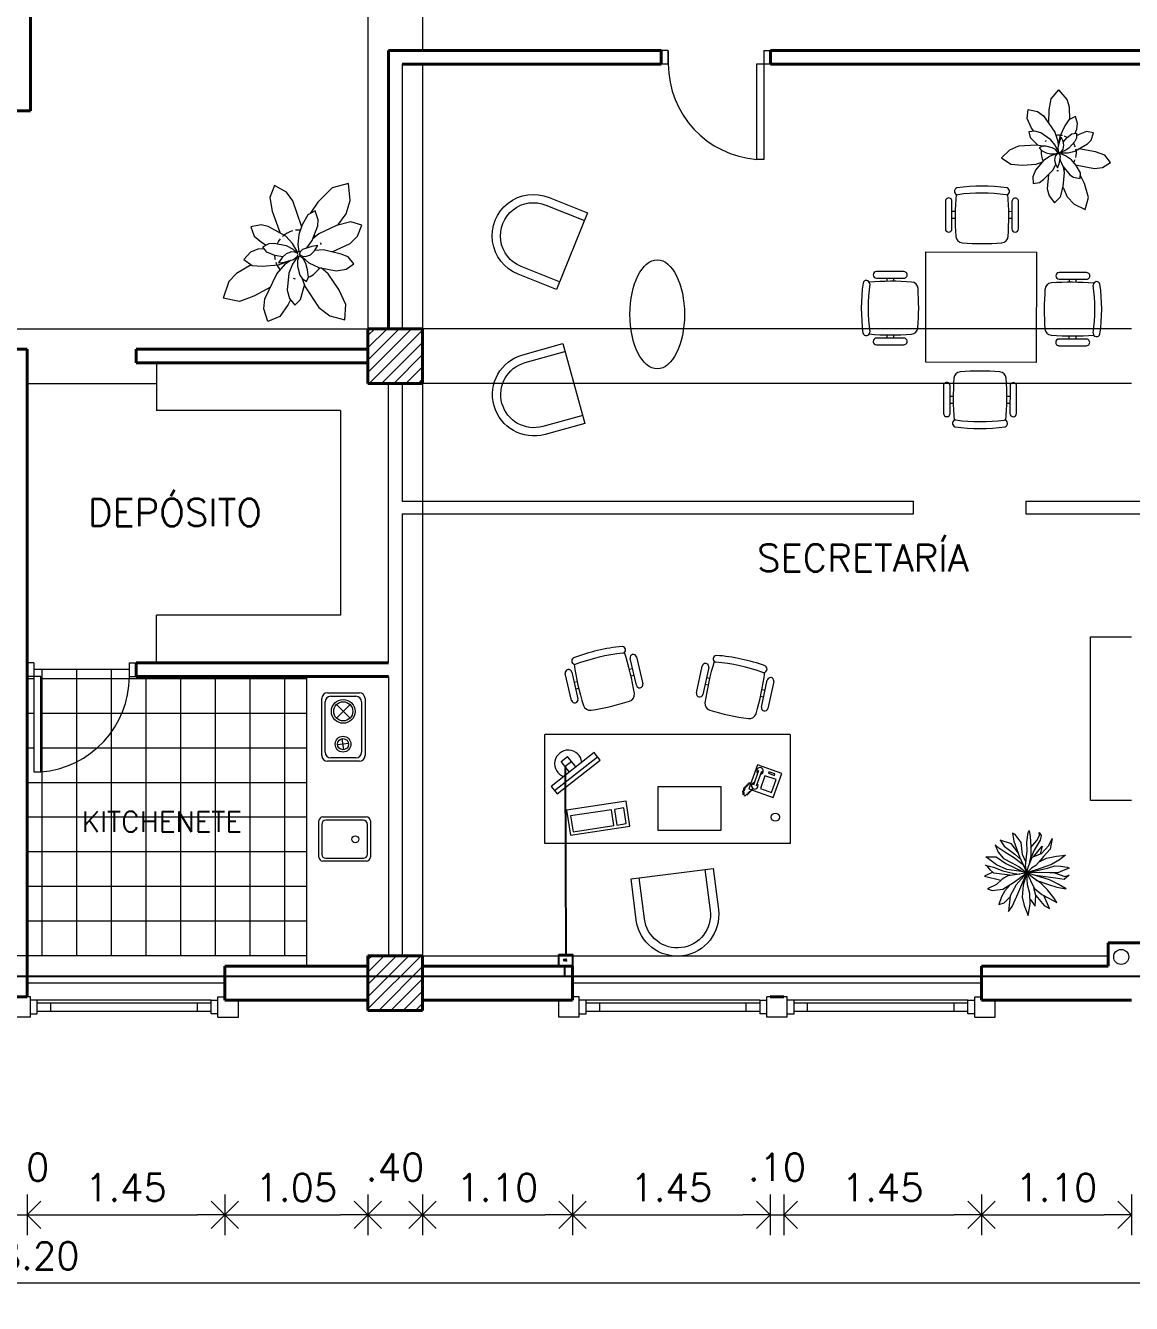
# Model space of a CAD drawing. Extents: x 952 to 1351, y -109 to 188.
# Drawn here: x 1331.43 to 1339.54, y 112.71 to 122.08 of the extents above; entities that cross this region are included whole.
import ezdxf

# ---------------------------------------------------------------- set-up
doc = ezdxf.new("R2010")
doc.units = 0
doc.header["$LTSCALE"] = 0.5
doc.layers.get('0').update_dxf_attribs({"linetype": 'CONTINUOUS'})
doc.layers.get('Defpoints').update_dxf_attribs({"linetype": 'CONTINUOUS'})
for name, color, linetype, lineweight in [('Acotaciones', 9, 'CONTINUOUS', 9), ('Carpintería', 55, 'CONTINUOUS', 20), ('Detalles .05', 243, 'CONTINUOUS', 5), ('Detalles 01', 8, 'CONTINUOUS', 9), ('Equipamiento fijo', 31, 'CONTINUOUS', 13), ('Equipamiento movil', 33, 'CONTINUOUS', 9), ('Muros corte', 7, 'CONTINUOUS', 40), ('Punta 015', 64, 'CONTINUOUS', 13), ('Punta 02', 11, 'CONTINUOUS', 20), ('Tratamiento pisos', 251, 'CONTINUOUS', 9), ('Vidrios', 147, 'CONTINUOUS', 13)]:
    doc.layers.add(name, color=color, linetype=linetype, lineweight=lineweight)
doc.layers.add('Cableado', color=100, linetype='CONTINUOUS')
doc.styles.add('Texto 1.5 mm', font='simplex.shx', dxfattribs={"height": 0.15})
doc.styles.add('Texto 2 mm', font='simplex.shx', dxfattribs={"height": 0.2})
doc.styles.add('Texto 5 mm', font='simplex.shx', dxfattribs={"height": 0.5})
doc.dimstyles.new('Primera línea', dxfattribs={"dimscale": 0, "dimtxt": 0.2, "dimasz": 0.2, "dimexe": 0.15, "dimexo": 0, "dimgap": 0.1, "dimtad": 1, "dimzin": 4, "dimdsep": 46, "dimtxsty": 'Texto 2 mm', "dimblk": 'OPEN90', "dimcen": 2.5, "dimclrd": 256, "dimclre": 256, "dimclrt": 256, "dimadec": 0, "dimazin": 0, "dimtfac": 1, "dimtmove": 2, "dimatfit": 3, "dimldrblk": 'OPEN90', "dimfxl": 1, "dimtolj": 1, "dimtzin": 0, "dimlwd": -1, "dimlwe": -1, "dimarcsym": 0})
doc.dimstyles.new('Segunda línea', dxfattribs={"dimscale": 0, "dimtxt": 0.2, "dimasz": 0.2, "dimexe": 0.15, "dimexo": 0.5, "dimgap": 0.1, "dimtad": 1, "dimzin": 4, "dimdsep": 46, "dimtxsty": 'Texto 2 mm', "dimblk": 'OPEN90', "dimcen": 2.5, "dimclrd": 256, "dimclre": 256, "dimclrt": 256, "dimadec": 0, "dimazin": 0, "dimtfac": 1, "dimtmove": 2, "dimatfit": 3, "dimldrblk": 'OPEN90', "dimfxl": 1, "dimtolj": 1, "dimtzin": 0, "dimlwd": -1, "dimlwe": -1, "dimarcsym": 0})
pattern_1 = [(45, (102.69759, 2.652385), (-0.0449012806, 0.0449012806), [])]

# ---------------------------------------------------------------- blocks, each defined once
blk = doc.blocks.new('Plant1')
for p, q in [((2.94, 14.02), (1.24, 11.02)), ((5.75, 15.65), (2.94, 14.02)), ((6.8, 12.64), (5.75, 15.65)), ((1.24, 11.02), (-0.18, 7.33)), ((6.67, 9.74), (6.8, 12.64)), ((-4.94, 10.5), (-5.47, 8.7)), ((-5.47, 8.7), (-5.1, 7.19)), ((-3.11, 9.8), (-4.94, 10.5)), ((-1.65, 8.27), (-3.11, 9.8)), ((-0.15, 4.91), (-1.65, 8.27)), ((4.8, 4.93), (6.67, 9.74)), ((-10.15, 7.82), (-12.56, 7.25)), ((-12.56, 7.25), (-11.81, 4.91)), ((-8.01, 7.41), (-10.15, 7.82)), ((-4.41, 5.37), (-8.01, 7.41)), ((-5.1, 7.19), (-3.73, 3.58)), ((-0.18, 7.33), (-0.36, 5.38)), ((7.53, 5.66), (4.58, 4.62)), ((9.19, 5.31), (7.53, 5.66)), ((-12.63, 3.17), (-15.39, 2.27)), ((-9.66, 3.14), (-12.63, 3.17)), ((-11.81, 4.91), (-9.42, 2.94)), ((-9.42, 2.94), (-5.88, 0.9)), ((-3.73, 3.58), (-2.59, 2.19)), ((0.25, 2.69), (-0.15, 4.91)), ((0.06, 0.81), (0.25, 2.69)), ((1.6, 3.31), (0.73, 2.26)), ((2.74, 4.3), (1.6, 3.31)), ((3.75, 4.5), (2.74, 4.3)), ((3.4, 2.61), (3.75, 3.44)), ((3.75, 3.45), (4.8, 4.93)), ((3.75, 3.44), (3.75, 4.5)), ((7.5, 2.24), (8.7, 3.64)), ((8.7, 3.64), (9.19, 5.31)), ((8.78, 3.92), (9.84, 4.12)), ((9.84, 4.12), (12.89, 4.12)), ((12.89, 4.12), (15.19, 2.69)), ((15.19, 2.69), (13.53, 0.5)), ((-15.39, 2.27), (-18.09, -0.04)), ((-3.93, 0.56), (-7.13, -0.21)), ((-5.88, 0.9), (-4.34, 0.46)), ((-2.06, 0.5), (-3.93, 0.56)), ((-2.48, 2.2), (-3.75, 2.12)), ((-3.75, 2.12), (-2.91, 1.21)), ((-2.91, 1.21), (-1.29, 0)), ((-1.34, 2), (-2.48, 2.2)), ((-1.9, 0.46), (-2.06, 0.5)), ((-0.39, 1.34), (-1.34, 2)), ((-0.56, -0.12), (-0.19, 0)), ((-0.12, 0.81), (-0.39, 1.34)), ((-0.19, 0), (-0.12, 0.06)), ((-0.06, 0.25), (-0.12, 0.81)), ((-0.12, 0.06), (-0.06, 0.25)), ((-0.11, 0.67), (0.06, 0.81)), ((0.31, 1.31), (0.12, 0.38)), ((0.12, 0.38), (0.19, 0.25)), ((0.19, 0.25), (0.38, 0.19)), ((0.73, 2.26), (0.31, 1.31)), ((0.38, 0.19), (1.25, 0.44)), ((0.47, 0.22), (0.69, 0)), ((0.69, 0), (2.44, 0)), ((1.25, 0.44), (2.18, 1.1)), ((2.18, 1.1), (3.4, 2.61)), ((2.44, 0), (4.43, 0.51)), ((4.43, 0.51), (7.5, 2.24)), ((13.53, 0.5), (11.66, -0.54)), ((-18.09, -0.04), (-15.37, -2.32)), ((-15.37, -2.32), (-11.22, -3.04)), ((-8.2, -0.91), (-9.38, -2.5)), ((-9.38, -2.5), (-7.87, -3.25)), ((-7.13, -0.21), (-8.2, -0.91)), ((-5.44, -3.05), (-3.38, -2.45)), ((-3.38, -2.45), (-1.56, -1.44)), ((-1.56, -1.44), (-0.5, -0.38)), ((-1.12, -2.44), (-1.55, -4.42)), ((-1.29, 0), (-0.56, -0.12)), ((-0.38, -0.81), (-1.12, -2.44)), ((-0.31, -0.5), (-0.59, -0.46)), ((-0.5, -0.38), (-0.5, -0.12)), ((0.06, -0.62), (-0.38, -0.81)), ((-0.26, -0.76), (-0.31, -0.5)), ((-0.19, -1.81), (-0.07, -0.68)), ((0.01, -3.25), (-0.19, -1.81)), ((0.12, -0.12), (0, -0.44)), ((0, -0.44), (0.12, -1)), ((0.56, -0.06), (0.12, -0.12)), ((0.12, -1), (0.45, -1.59)), ((0.45, -1.59), (1.43, -2.3)), ((1.53, -0.38), (0.56, -0.06)), ((1.43, -2.3), (2.56, -2.56)), ((3.06, -1.61), (1.53, -0.38)), ((3.19, -1.19), (2.01, -0.77)), ((2.38, -1), (2.23, -0.95)), ((2.32, -2.51), (3.05, -4.05)), ((4.2, -2.28), (2.38, -1)), ((2.56, -2.56), (3.88, -2.56)), ((3.88, -2.56), (3.06, -1.61)), ((6, -1.48), (3.19, -1.19)), ((6.42, -4.94), (4.2, -2.28)), ((11.66, -0.54), (6, -1.48)), ((9.02, -0.98), (12.56, -2.76)), ((-11.22, -3.04), (-8.38, -3)), ((-5.18, -2.97), (-8.45, -7.47)), ((-7.87, -3.25), (-5.44, -3.05)), ((-1.55, -4.42), (-1.12, -8.67)), ((1.03, -5.66), (0.01, -3.25)), ((3.05, -4.05), (3.43, -5.82)), ((7.5, -6.71), (6.42, -4.94)), ((12.56, -2.76), (15.17, -4.6)), ((15.17, -4.6), (16.61, -7.77)), ((-8.45, -7.47), (-9.18, -9.67)), ((-4.21, -9.77), (-1.41, -5.8)), ((1.72, -6.45), (1.03, -5.66)), ((3.06, -7.12), (1.72, -6.45)), ((2.25, -9.87), (2.39, -7.87)), ((2.39, -7.87), (2.32, -6.75)), ((3.43, -5.82), (3.06, -7.12)), ((3.19, -6.68), (4.04, -7.69)), ((4.04, -7.69), (5.41, -8.56)), ((7.5, -8.88), (7.5, -6.71)), ((7.5, -6.98), (10.72, -8.45)), ((13.06, -8.78), (16.61, -7.77)), ((-9.18, -9.67), (-8.88, -12.44)), ((-6.25, -11.82), (-4.21, -9.77)), ((-1.12, -8.67), (-0.57, -10.07)), ((-0.57, -10.07), (1, -11.56)), ((1, -11.56), (2.25, -9.87)), ((5.41, -8.56), (7.5, -8.88)), ((10.72, -8.45), (13.06, -8.78)), ((-8.88, -12.44), (-6.25, -11.82))]:
    blk.add_line(p, q)
for start, end in [(57.1582, 93.2041), (172.4345, 176.9296), (149.2581, 153.7532), (21.2653, 25.7604), (323.0282, 344.4965), (212.1423, 223.5771), (229.8179, 257.6637), (265.2848, 278.7499), (306.6551, 316.418)]:
    blk.add_arc((0, 0), 5.12, start, end)
blk = doc.blocks.new('_Open90')
at = {"color": 0, "linetype": 'ByBlock', "lineweight": -2}
for p, q in [((-0.5, 0.5), (0, 0)), ((0, 0), (-1, 0)), ((0, 0), (-0.5, -0.5))]:
    blk.add_line(p, q, dxfattribs=at)
blk = doc.blocks.new('*D416')
at = {"layer": 'Acotaciones', "transparency": 16777216}
for p, q in [((1331.4432, 113.5075), (1331.4432, 113.2075)), ((1332.8932, 113.5075), (1332.8932, 113.2075)), ((1331.6432, 113.3575), (1332.6932, 113.3575))]:
    blk.add_line(p, q, dxfattribs=at)
at = {"layer": 'Defpoints', "color": 0, "transparency": 16777216}
for p in [(1331.4432, 113.5075), (1332.8932, 113.5075), (1332.8932, 113.3575)]:
    blk.add_point(p, dxfattribs=at)
at = {"layer": 'Acotaciones', "transparency": 16777216, "xscale": 0.2, "yscale": 0.2, "zscale": 0.2, "rotation": 180}
blk.add_blockref('_Open90', (1331.4432, 113.3575), dxfattribs=at)
at = {"layer": 'Acotaciones', "transparency": 16777216, "xscale": 0.2, "yscale": 0.2, "zscale": 0.2}
blk.add_blockref('_Open90', (1332.8932, 113.3575), dxfattribs=at)
at = {"layer": 'Acotaciones', "transparency": 16777216, "insert": (1332.1682, 113.5575), "char_height": 0.2, "attachment_point": 5, "style": 'Texto 2 mm'}
blk.add_mtext('\\A1;1.45', dxfattribs=at)
blk = doc.blocks.new('*D417')
at = {"layer": 'Acotaciones', "transparency": 16777216}
for p, q in [((1332.8932, 113.5075), (1332.8932, 113.2075)), ((1333.9432, 113.5075), (1333.9432, 113.2075)), ((1333.0932, 113.3575), (1333.7432, 113.3575))]:
    blk.add_line(p, q, dxfattribs=at)
at = {"layer": 'Defpoints', "color": 0, "transparency": 16777216}
for p in [(1332.8932, 113.5075), (1333.9432, 113.5075), (1333.9432, 113.3575)]:
    blk.add_point(p, dxfattribs=at)
at = {"layer": 'Acotaciones', "transparency": 16777216, "xscale": 0.2, "yscale": 0.2, "zscale": 0.2, "rotation": 180}
blk.add_blockref('_Open90', (1332.8932, 113.3575), dxfattribs=at)
at = {"layer": 'Acotaciones', "transparency": 16777216, "xscale": 0.2, "yscale": 0.2, "zscale": 0.2}
blk.add_blockref('_Open90', (1333.9432, 113.3575), dxfattribs=at)
at = {"layer": 'Acotaciones', "transparency": 16777216, "insert": (1333.4182, 113.5575), "char_height": 0.2, "attachment_point": 5, "style": 'Texto 2 mm'}
blk.add_mtext('\\A1;1.05', dxfattribs=at)
blk = doc.blocks.new('*D418')
at = {"layer": 'Acotaciones', "transparency": 16777216}
for p, q in [((1334.3432, 113.5075), (1334.3432, 113.2075)), ((1335.4432, 113.5075), (1335.4432, 113.2075)), ((1334.5432, 113.3575), (1335.2432, 113.3575))]:
    blk.add_line(p, q, dxfattribs=at)
at = {"layer": 'Defpoints', "color": 0, "transparency": 16777216}
for p in [(1334.3432, 113.5075), (1335.4432, 113.5075), (1335.4432, 113.3575)]:
    blk.add_point(p, dxfattribs=at)
at = {"layer": 'Acotaciones', "transparency": 16777216, "xscale": 0.2, "yscale": 0.2, "zscale": 0.2, "rotation": 180}
blk.add_blockref('_Open90', (1334.3432, 113.3575), dxfattribs=at)
at = {"layer": 'Acotaciones', "transparency": 16777216, "xscale": 0.2, "yscale": 0.2, "zscale": 0.2}
blk.add_blockref('_Open90', (1335.4432, 113.3575), dxfattribs=at)
at = {"layer": 'Acotaciones', "transparency": 16777216, "insert": (1334.8932, 113.5575), "char_height": 0.2, "attachment_point": 5, "style": 'Texto 2 mm'}
blk.add_mtext('\\A1;1.10', dxfattribs=at)
blk = doc.blocks.new('*D419')
at = {"layer": 'Acotaciones', "transparency": 16777216}
for p, q in [((1335.4432, 113.5075), (1335.4432, 113.2075)), ((1336.8932, 113.5075), (1336.8932, 113.2075)), ((1335.6432, 113.3575), (1336.6932, 113.3575))]:
    blk.add_line(p, q, dxfattribs=at)
at = {"layer": 'Defpoints', "color": 0, "transparency": 16777216}
for p in [(1335.4432, 113.5075), (1336.8932, 113.5075), (1336.8932, 113.3575)]:
    blk.add_point(p, dxfattribs=at)
at = {"layer": 'Acotaciones', "transparency": 16777216, "xscale": 0.2, "yscale": 0.2, "zscale": 0.2, "rotation": 180}
blk.add_blockref('_Open90', (1335.4432, 113.3575), dxfattribs=at)
at = {"layer": 'Acotaciones', "transparency": 16777216, "xscale": 0.2, "yscale": 0.2, "zscale": 0.2}
blk.add_blockref('_Open90', (1336.8932, 113.3575), dxfattribs=at)
at = {"layer": 'Acotaciones', "transparency": 16777216, "insert": (1336.1682, 113.5575), "char_height": 0.2, "attachment_point": 5, "style": 'Texto 2 mm'}
blk.add_mtext('\\A1;1.45', dxfattribs=at)
blk = doc.blocks.new('*D420')
at = {"layer": 'Acotaciones', "transparency": 16777216}
for p, q in [((1336.9932, 113.5075), (1336.9932, 113.2075)), ((1338.4432, 113.5075), (1338.4432, 113.2075)), ((1337.1932, 113.3575), (1338.2432, 113.3575))]:
    blk.add_line(p, q, dxfattribs=at)
at = {"layer": 'Defpoints', "color": 0, "transparency": 16777216}
for p in [(1336.9932, 113.5075), (1338.4432, 113.5075), (1338.4432, 113.3575)]:
    blk.add_point(p, dxfattribs=at)
at = {"layer": 'Acotaciones', "transparency": 16777216, "xscale": 0.2, "yscale": 0.2, "zscale": 0.2, "rotation": 180}
blk.add_blockref('_Open90', (1336.9932, 113.3575), dxfattribs=at)
at = {"layer": 'Acotaciones', "transparency": 16777216, "xscale": 0.2, "yscale": 0.2, "zscale": 0.2}
blk.add_blockref('_Open90', (1338.4432, 113.3575), dxfattribs=at)
at = {"layer": 'Acotaciones', "transparency": 16777216, "insert": (1337.7182, 113.5575), "char_height": 0.2, "attachment_point": 5, "style": 'Texto 2 mm'}
blk.add_mtext('\\A1;1.45', dxfattribs=at)
blk = doc.blocks.new('*D424')
at = {"layer": 'Acotaciones', "transparency": 16777216}
for p, q in [((1317.3432, 113.0075), (1317.3432, 112.7075)), ((1345.5432, 113.0075), (1345.5432, 112.7075)), ((1317.5432, 112.8575), (1345.3432, 112.8575))]:
    blk.add_line(p, q, dxfattribs=at)
at = {"layer": 'Defpoints', "color": 0, "transparency": 16777216}
for p in [(1317.3432, 113.5075), (1345.5432, 113.5075), (1345.5432, 112.8575)]:
    blk.add_point(p, dxfattribs=at)
at = {"layer": 'Acotaciones', "transparency": 16777216, "xscale": 0.2, "yscale": 0.2, "zscale": 0.2, "rotation": 180}
blk.add_blockref('_Open90', (1317.3432, 112.8575), dxfattribs=at)
at = {"layer": 'Acotaciones', "transparency": 16777216, "xscale": 0.2, "yscale": 0.2, "zscale": 0.2}
blk.add_blockref('_Open90', (1345.5432, 112.8575), dxfattribs=at)
at = {"layer": 'Acotaciones', "transparency": 16777216, "insert": (1331.4432, 113.0575), "char_height": 0.2, "attachment_point": 5, "style": 'Texto 2 mm'}
blk.add_mtext('\\A1;28.20', dxfattribs=at)
blk = doc.blocks.new('*D425')
at = {"layer": 'Acotaciones', "transparency": 16777216}
for p, q in [((1338.4432, 113.5075), (1338.4432, 113.2075)), ((1339.5432, 113.5075), (1339.5432, 113.2075)), ((1338.6432, 113.3575), (1339.3432, 113.3575))]:
    blk.add_line(p, q, dxfattribs=at)
at = {"layer": 'Defpoints', "color": 0, "transparency": 16777216}
for p in [(1338.4432, 113.5075), (1339.5432, 113.5075), (1339.5432, 113.3575)]:
    blk.add_point(p, dxfattribs=at)
at = {"layer": 'Acotaciones', "transparency": 16777216, "xscale": 0.2, "yscale": 0.2, "zscale": 0.2, "rotation": 180}
blk.add_blockref('_Open90', (1338.4432, 113.3575), dxfattribs=at)
at = {"layer": 'Acotaciones', "transparency": 16777216, "xscale": 0.2, "yscale": 0.2, "zscale": 0.2}
blk.add_blockref('_Open90', (1339.5432, 113.3575), dxfattribs=at)
at = {"layer": 'Acotaciones', "transparency": 16777216, "insert": (1338.9932, 113.5575), "char_height": 0.2, "attachment_point": 5, "style": 'Texto 2 mm'}
blk.add_mtext('\\A1;1.10', dxfattribs=at)
blk = doc.blocks.new('Treei')
for p, q in [((-1.6, 5.41), (-2.01, 5.58)), ((-2.01, 5.58), (-1.8, 4.47)), ((0.01, 4.32), (0.22, 5.68)), ((0.22, 5.68), (0.34, 5.97)), ((0.34, 5.97), (0.52, 5.11)), ((1.81, 5.28), (1.78, 5.7)), ((1.78, 5.7), (2.06, 5.28)), ((-3.94, 3.46), (-4.45, 3.93)), ((-4.45, 3.93), (-4.03, 2.89)), ((-2.15, 4.1), (-3.71, 4.62)), ((-3.71, 4.62), (-3.16, 3.73)), ((-3.16, 3.73), (-1.67, 2.62)), ((-1.21, 2.79), (-2.15, 4.1)), ((-1.8, 4.47), (-1.02, 2.25)), ((-0.75, 4.27), (-1.6, 5.41)), ((-0.56, 2.57), (-0.75, 4.27)), ((0.06, 3.09), (0.01, 4.32)), ((0.52, 5.11), (0.61, 3.71)), ((0.61, 3.71), (0.57, 2.38)), ((0.61, 3.58), (1.42, 4.57)), ((0.96, 2.25), (2.2, 3.73)), ((1.92, 4.62), (1.05, 3.19)), ((1.42, 4.57), (1.81, 5.28)), ((2.06, 5.28), (1.92, 4.62)), ((2.2, 3.73), (1.92, 2.62)), ((2.11, 2.72), (3.12, 3.85)), ((3.12, 3.85), (3.58, 4.84)), ((3.58, 4.84), (3.3, 3.31)), ((-5.76, 2.23), (-4.31, 2.25)), ((-4.26, 1.14), (-5.76, 2.23)), ((-4.31, 2.25), (-2.93, 1.32)), ((-4.03, 2.89), (-3.28, 2.03)), ((-3.05, 2.89), (-3.94, 3.46)), ((-3.28, 2.03), (-2.08, 1.39)), ((-1.83, 2.15), (-3.05, 2.89)), ((-0.51, 1.14), (-1.83, 2.15)), ((-1.67, 2.62), (-0.88, 1.91)), ((-1.02, 2.25), (0.03, -0.03)), ((-0.11, 1.56), (-0.56, 2.57)), ((-0.17, 1), (0.06, 3.09)), ((0.2, 0.77), (0.8, 2.18)), ((0.57, 2.38), (0.31, 1.05)), ((1.05, 3.19), (0.44, 1.74)), ((0.8, 2.18), (2.11, 2.72)), ((1.99, 1.81), (1.28, 1.02)), ((1.69, 1.48), (2.82, 2.08)), ((2.36, 2.28), (1.99, 1.81)), ((3.3, 3.31), (2.36, 2.28)), ((2.82, 2.08), (4.22, 2.33)), ((4.64, 1.81), (3.51, 1.17)), ((4.22, 2.33), (5.46, 2.47)), ((5.46, 2.47), (4.64, 1.81)), ((-4.76, 0.09), (-5.92, -0.48)), ((-5.51, 0.92), (-5.8, 1.09)), ((-5.8, 1.09), (-4.68, 0.77)), ((-5.12, 0.4), (-5.51, 0.92)), ((-4.61, -0.04), (-5.12, 0.4)), ((-4.68, 0.77), (-3.34, 0.26)), ((-2.77, 0.45), (-4.26, 1.14)), ((-3.34, 0.26), (-1.78, -0.09)), ((-2.93, 1.32), (-0.51, 0.11)), ((-0.77, 0.18), (-2.77, 0.45)), ((-2.08, 1.39), (-1.04, 0.82)), ((-1.04, 0.82), (0.03, -0.03)), ((0.03, -0.03), (-0.77, 0.18)), ((0.03, -0.03), (-0.17, 1)), ((0.03, -0.03), (0.2, 0.77)), ((2.04, 0.65), (0.03, -0.03)), ((0.7, 0.63), (0.03, -0.03)), ((0.03, -0.03), (2.96, 0.63)), ((1.85, 0.03), (0.03, -0.03)), ((1.28, 1.02), (0.7, 0.63)), ((3.28, 0.01), (1.85, 0.03)), ((2.73, 0.9), (2.04, 0.65)), ((3.51, 1.17), (2.73, 0.9)), ((2.96, 0.63), (3.97, 1)), ((4.41, -0.01), (3.28, 0.01)), ((3.97, 1), (4.77, 0.95)), ((5.39, 0.4), (4.41, -0.01)), ((4.77, 0.95), (5.72, 0.8)), ((6.02, 0.65), (5.39, 0.4)), ((5.72, 0.8), (6.02, 0.65)), ((-5.92, -0.48), (-3.64, -1.03)), ((-4.26, -1.67), (-5.51, -2.28)), ((-2.36, -0.36), (-4.61, -0.04)), ((-3.44, -0.9), (-4.26, -1.67)), ((-2.65, -0.43), (-3.44, -0.9)), ((-3.37, -2.31), (-1.83, -1.37)), ((-2.28, -1.64), (-3.05, -2.53)), ((-1.34, -0.24), (-2.65, -0.43)), ((-1.46, -1.72), (-2.33, -3.24)), ((-1.83, -1.37), (0.03, -0.03)), ((-1.78, -0.09), (-0.95, -0.18)), ((0.03, -0.03), (-1.46, -1.72)), ((-1.39, -3.32), (0.03, -0.03)), ((0.03, -0.03), (-1.34, -0.24)), ((-0.47, -1.76), (-0.63, -3.46)), ((0.03, -0.03), (-0.47, -1.76)), ((0.11, -1.72), (0.03, -0.03)), ((0.03, -0.03), (1.07, -2.16)), ((1, -0.83), (0.03, -0.03)), ((3.21, -0.98), (0.03, -0.03)), ((0.45, -2.92), (0.11, -1.72)), ((1.97, -1.44), (1, -0.83)), ((4.06, -0.75), (1.24, -0.39)), ((1.31, -1.02), (3.1, -1.64)), ((2.93, -2.41), (1.97, -1.44)), ((3.1, -1.64), (4.24, -2.04)), ((4.47, -1.62), (3.21, -0.98)), ((3.92, 0), (5.37, -0.51)), ((5.3, -0.93), (4.06, -0.75)), ((5.56, -2.28), (4.47, -1.62)), ((6.02, -0.34), (5.3, -0.93)), ((5.37, -0.51), (6.02, -0.34)), ((-5.51, -2.28), (-4.86, -2.48)), ((-4.86, -2.48), (-3.37, -2.31)), ((-3.55, -3.37), (-3.92, -4.48)), ((-3.05, -2.53), (-3.55, -3.37)), ((-3.16, -4.25), (-2.38, -3.46)), ((-2.33, -3.24), (-2.56, -5.44)), ((-2.06, -4.77), (-1.39, -3.32)), ((-0.63, -3.46), (-0.35, -4.6)), ((0.5, -4.43), (0.45, -2.92)), ((1.3, -3.19), (1.03, -2.11)), ((1.07, -2.16), (2.15, -3.07)), ((1.19, -4.72), (1.28, -3.19)), ((1.28, -3.19), (2.47, -4.62)), ((2.15, -3.07), (3.12, -3.59)), ((2.93, -4.4), (2.43, -3.22)), ((3.85, -3.54), (2.93, -2.41)), ((3.12, -3.59), (4.27, -4.18)), ((4.27, -4.18), (3.85, -3.54)), ((4.24, -2.04), (5.56, -2.28)), ((-3.92, -4.48), (-3.16, -4.25)), ((-2.56, -5.44), (-2.06, -4.77)), ((-0.35, -4.6), (0.2, -6.03)), ((0.2, -6.03), (0.5, -4.43)), ((0.5, -3.74), (1.19, -4.72)), ((2.47, -4.62), (3.23, -5.02)), ((3.23, -5.02), (2.93, -4.4))]:
    blk.add_line(p, q)
blk = doc.blocks.new('TELEFONO')
at = {"layer": 'Detalles .05'}
for p, q in [((0.139, 0.134), (-0.098, 0.134)), ((-0.098, 0.134), (-0.098, -0.099)), ((0.139, -0.099), (0.139, 0.134)), ((-0.071, 0.089), (-0.071, -0.055)), ((-0.043, 0.089), (-0.043, -0.055)), ((0.108, 0.063), (0, 0.063)), ((0, 0.063), (0, -0.063)), ((0.081, 0.108), (0.023, 0.108)), ((0.023, 0.108), (0.023, 0.094)), ((0.023, 0.094), (0.081, 0.094)), ((0.027, 0.041), (0.027, 0.041)), ((0.027, 0.014), (0.027, 0.014)), ((0.054, 0.041), (0.054, 0.041)), ((0.054, 0.014), (0.054, 0.014)), ((0.081, 0.094), (0.081, 0.108)), ((0.081, 0.041), (0.081, 0.041)), ((0.081, 0.014), (0.081, 0.014)), ((0.108, -0.063), (0.108, 0.063)), ((-0.129, -0.104), (-0.147, -0.11)), ((-0.129, -0.116), (-0.147, -0.121)), ((-0.124, -0.093), (-0.141, -0.098)), ((-0.118, -0.081), (-0.135, -0.087)), ((-0.112, -0.07), (-0.129, -0.075)), ((-0.106, -0.058), (-0.124, -0.064)), ((-0.101, -0.047), (-0.118, -0.052)), ((-0.098, -0.099), (0.139, -0.099)), ((-0.067, -0.083), (-0.078, -0.116)), ((0, -0.063), (0.108, -0.063)), ((0.027, -0.013), (0.027, -0.013)), ((0.027, -0.04), (0.027, -0.04)), ((0.054, -0.013), (0.054, -0.013)), ((0.054, -0.04), (0.054, -0.04)), ((0.081, -0.013), (0.081, -0.013)), ((0.081, -0.04), (0.081, -0.04)), ((-0.129, -0.127), (-0.147, -0.133)), ((-0.129, -0.139), (-0.147, -0.145)), ((-0.124, -0.15), (-0.141, -0.156)), ((-0.118, -0.162), (-0.135, -0.168)), ((-0.104, -0.17), (-0.122, -0.176)), ((-0.089, -0.156), (-0.106, -0.162)), ((-0.083, -0.145), (-0.101, -0.15)), ((-0.078, -0.133), (-0.095, -0.139)), ((-0.072, -0.121), (-0.089, -0.127))]:
    blk.add_line(p, q, dxfattribs=at)
for centre, start, end in [((-0.057, 0.089), 298.4915, 241.5085), ((-0.057, -0.055), 118.4915, 61.5085)]:
    blk.add_arc(centre, 0.0302, start, end, dxfattribs=at)
blk = doc.blocks.new('RECTANG')
for p, q in [((1, 1), (0, 1)), ((0, 1), (0, 0)), ((1, 0), (1, 1)), ((0, 0), (1, 0))]:
    blk.add_line(p, q)
blk = doc.blocks.new('KEYBOARD', base_point=(60, 294))
for p, xscale, yscale, zscale in [((60, 294), 19, 8, 19), ((61, 295), 13, 5, 13), ((75, 295), 3, 5, 3)]:
    blk.add_blockref('RECTANG', p, dxfattribs=dict(xscale=xscale, yscale=yscale, zscale=zscale))
blk = doc.blocks.new('Silla 1')
at = {"layer": 'Equipamiento movil'}
for p, q in [((-0.1131, 0.2664), (0.0295, 0.409)), ((0.0638, 0.3747), (-0.0788, 0.2321)), ((-0.0254, 0.2855), (-0.0091, 0.2693)), ((0.0104, 0.3213), (0.0268, 0.3048)), ((0.2321, -0.0788), (0.3747, 0.0638)), ((0.409, 0.0295), (0.2664, -0.1131)), ((0.3048, 0.0268), (0.3213, 0.0104)), ((0.2693, -0.0091), (0.2855, -0.0254))]:
    blk.add_line(p, q, dxfattribs=at)
for centre, radius, start, end in [((1.4058, -1.1273), 1.9881, 130.22446, 139.18175), ((0.0467, 0.3919), 0.0242, 315, 135), ((0.1468, 0.3964), 0.0255, 61.36309, 224.37493), ((-0.654, -0.654), 1.2956, 37.15841, 52.84159), ((-0.6508, -0.6508), 1.3416, 37.13099, 52.86901), ((-0.0959, 0.2492), 0.0242, 135, 315), ((-0.0605, 0.1393), 0.0505, 139.18175, 220.81825), ((1.4058, 1.4058), 1.9881, 220.81825, 229.18175), ((-1.1273, 1.4058), 1.9881, 310.81825, 319.77554), ((0.3964, 0.1468), 0.0255, 225.62507, 28.63691), ((0.3919, 0.0467), 0.0242, 315, 135), ((0.2492, -0.0959), 0.0242, 135, 315), ((0.1393, -0.0605), 0.0505, 229.18175, 310.81825)]:
    blk.add_arc(centre, radius, start, end, dxfattribs=at)
blk = doc.blocks.new('Silla 2')
for p, q in [((15, 15), (0, 15)), ((0, 15), (0, -15)), ((15, 12), (0, 12)), ((0, -12), (15, -12)), ((0, -15), (15, -15))]:
    blk.add_line(p, q)
for radius in [15, 12]:
    blk.add_arc((15, 0), radius, 270, 90)

msp = doc.modelspace()

# ---------------------------------------------------------------- hatches: boundary and pattern name
at = {"layer": 'Detalles 01'}
h = msp.add_hatch(dxfattribs=at)
h.set_pattern_fill('ANSI31,_O', color=256, scale=0.02)
h.set_pattern_definition(pattern_1)
h.paths.add_polyline_path([(1334.3432, 119.8575), (1333.9432, 119.8575), (1333.9432, 119.4575), (1334.3432, 119.4575)])
h = msp.add_hatch(dxfattribs=at)
h.set_pattern_fill('ANSI31,_O', color=256, scale=0.02)
h.set_pattern_definition(pattern_1)
h.paths.add_polyline_path([(1334.3432, 115.2575), (1333.9432, 115.2575), (1333.9432, 114.8575), (1334.3432, 114.8575)])
at = {"layer": 'Tratamiento pisos'}
h = msp.add_hatch(dxfattribs=at)
h.set_pattern_fill('NET,_I', color=256, scale=0.08, angle=-90, style=2)
h.set_pattern_definition([(270, (1218.77842, 1264.10228), (0.254, -5e-17), []), (360, (1218.77842, 1264.10228), (6e-17, 0.254), [])])
h.paths.add_polyline_path([(1333.4932, 117.3075), (1332.2432, 117.3075), (1332.1932, 117.3075, -0.391511), (1331.5432, 116.6075), (1331.4932, 116.6075), (1331.4932, 117.3075), (1331.4432, 117.3075), (1331.4432, 115.2575), (1333.4932, 115.2575)])
h.paths.add_polyline_path([(1332.1932, 117.3075), (1332.1932, 117.3575), (1331.4932, 117.3575), (1331.4932, 117.3075), (1331.5432, 117.3075), (1331.5432, 116.6075, 0.391511)])
h.paths.add_polyline_path([(1332.7209, 117.1663), (1332.7209, 115.3425), (1332.4209, 115.3425), (1332.4209, 117.1663)], flags=24)

# ---------------------------------------------------------------- linework, layer by layer
at = {"layer": 'Acotaciones'}
for p, q in [((1333.9432, 113.3575), (1334.0432, 113.4575)), ((1334.3432, 113.3575), (1334.2432, 113.4575)), ((1331.3432, 113.3575), (1331.4432, 113.3575)), ((1333.9432, 113.3575), (1334.3432, 113.3575)), ((1334.0432, 113.2575), (1333.9432, 113.3575)), ((1334.2432, 113.2575), (1334.3432, 113.3575)), ((1336.8932, 113.3575), (1336.9932, 113.3575))]:
    msp.add_line(p, q, dxfattribs=at)
at = {"layer": 'Cableado'}
for p, q in [((1335.3904, 116.6455), (1335.3954, 115.2671)), ((1335.3875, 115.1075), (1335.3875, 115.1825)), ((1328.7878, 115.1075), (1335.3875, 115.1075)), ((1335.3875, 115.1075), (1340.9289, 115.1074))]:
    msp.add_line(p, q, dxfattribs=at)
msp.add_lwpolyline([(1335.3438, 115.2671), (1335.4432, 115.2671), (1335.4432, 115.1825), (1335.3438, 115.1825)], close=True, dxfattribs=at)
at = {"layer": 'Carpintería'}
for p, q in [((1336.1432, 121.8992), (1336.0932, 121.8992)), ((1336.1432, 121.8992), (1336.1432, 121.7992)), ((1336.1462, 121.9004), (1336.1462, 121.8004)), ((1336.8462, 121.9004), (1336.8462, 121.8004)), ((1336.8462, 121.9004), (1336.8962, 121.9004)), ((1336.1432, 121.7992), (1336.0932, 121.7992)), ((1336.7962, 121.1004), (1336.7962, 121.8004)), ((1336.7962, 121.8004), (1336.8462, 121.8004)), ((1336.8462, 121.8004), (1336.8962, 121.8004)), ((1336.8462, 121.8004), (1336.8462, 121.1004)), ((1336.8462, 121.1004), (1336.7962, 121.1004)), ((1331.4932, 117.4075), (1331.4432, 117.4075)), ((1331.4932, 117.4075), (1331.4932, 117.3075)), ((1332.1932, 117.4075), (1332.1932, 117.3075)), ((1332.1932, 117.4075), (1332.2432, 117.4075)), ((1331.4932, 117.3075), (1331.4432, 117.3075)), ((1331.4932, 117.3075), (1331.4932, 116.6075)), ((1331.5432, 117.3075), (1331.4932, 117.3075)), ((1331.5432, 116.6075), (1331.5432, 117.3075)), ((1332.1932, 117.3075), (1332.2432, 117.3075)), ((1331.4932, 116.6075), (1331.5432, 116.6075)), ((1331.4682, 114.9575), (1331.4432, 114.9575)), ((1331.4682, 114.8075), (1331.4682, 114.9575)), ((1332.8432, 114.8075), (1332.8432, 114.9575)), ((1332.8432, 114.9575), (1332.8932, 114.9575)), ((1335.4932, 114.9575), (1335.4432, 114.9575)), ((1335.4932, 114.8075), (1335.4932, 114.9575)), ((1336.8682, 114.8075), (1336.8682, 114.9575)), ((1336.8932, 114.9575), (1336.8682, 114.9575)), ((1337.0182, 114.9575), (1336.9932, 114.9575)), ((1337.0182, 114.8075), (1337.0182, 114.9575)), ((1338.3932, 114.8075), (1338.3932, 114.9575)), ((1338.3932, 114.9575), (1338.4432, 114.9575)), ((1331.5182, 114.9325), (1331.4682, 114.9325)), ((1331.5182, 114.8325), (1331.5182, 114.9325)), ((1331.5182, 114.9125), (1332.7932, 114.9125)), ((1331.5182, 114.8525), (1332.7932, 114.8525)), ((1331.6182, 114.8525), (1331.6182, 114.9125)), ((1332.6932, 114.8525), (1332.6932, 114.9125)), ((1332.7932, 114.8325), (1332.7932, 114.9325)), ((1332.7932, 114.9325), (1332.8432, 114.9325)), ((1332.9932, 114.8075), (1332.9932, 114.9325)), ((1335.3432, 114.8075), (1335.3432, 114.9325)), ((1335.5432, 114.9325), (1335.4932, 114.9325)), ((1335.5432, 114.8325), (1335.5432, 114.9325)), ((1335.5432, 114.9125), (1336.8182, 114.9125)), ((1335.5432, 114.8525), (1336.8182, 114.8525)), ((1335.6432, 114.8525), (1335.6432, 114.9125)), ((1336.7182, 114.8525), (1336.7182, 114.9125)), ((1336.8182, 114.9325), (1336.8182, 114.8325)), ((1336.8182, 114.9325), (1336.8682, 114.9325)), ((1337.0682, 114.9325), (1337.0182, 114.9325)), ((1337.0682, 114.8325), (1337.0682, 114.9325)), ((1337.0682, 114.9125), (1338.3432, 114.9125)), ((1337.0682, 114.8525), (1338.3432, 114.8525)), ((1337.1682, 114.8525), (1337.1682, 114.9125)), ((1338.2432, 114.8525), (1338.2432, 114.9125)), ((1338.3432, 114.8325), (1338.3432, 114.9325)), ((1338.3432, 114.9325), (1338.3932, 114.9325)), ((1338.5432, 114.8075), (1338.5432, 114.9325)), ((1331.4682, 114.8075), (1331.3182, 114.8075)), ((1331.4682, 114.8325), (1331.5182, 114.8325)), ((1332.8432, 114.8325), (1332.7932, 114.8325)), ((1332.8432, 114.8075), (1332.9932, 114.8075)), ((1335.4932, 114.8075), (1335.3432, 114.8075)), ((1335.4932, 114.8325), (1335.5432, 114.8325)), ((1336.8682, 114.8325), (1336.8182, 114.8325)), ((1337.0182, 114.8075), (1336.8682, 114.8075)), ((1337.0182, 114.8325), (1337.0682, 114.8325)), ((1338.3932, 114.8325), (1338.3432, 114.8325)), ((1338.3932, 114.8075), (1338.5432, 114.8075))]:
    msp.add_line(p, q, dxfattribs=at)
at = {"layer": 'Detalles 01'}
for p, q in [((1332.8932, 115.1075), (1331.4432, 115.1075)), ((1332.8932, 115.0575), (1331.4432, 115.0575)), ((1336.9932, 115.1075), (1335.4432, 115.1075)), ((1336.8932, 115.0575), (1335.4432, 115.0575)), ((1338.4432, 115.0575), (1336.8932, 115.0575)), ((1338.4432, 115.1075), (1336.9932, 115.1075)), ((1332.7932, 114.9325), (1331.5182, 114.9325)), ((1336.8182, 114.9325), (1335.5432, 114.9325)), ((1338.3432, 114.9325), (1337.0682, 114.9325))]:
    msp.add_line(p, q, dxfattribs=at)
msp.add_circle((1339.4676, 115.2497), 0.055, dxfattribs=at)
for centre, start, end in [((1336.8496, 121.8019), 180.11712, 265.64068), ((1331.4898, 117.3089), 274.35932, 359.88288)]:
    msp.add_arc(centre, 0.7035, start, end, dxfattribs=at)
at = {"layer": 'Equipamiento fijo'}
for p, q in [((1332.3932, 119.6075), (1332.3932, 119.2575)), ((1333.7432, 119.2575), (1332.3932, 119.2575)), ((1333.7432, 119.2575), (1333.7432, 117.7575)), ((1333.7432, 117.7575), (1332.3932, 117.7575)), ((1332.3932, 117.4075), (1332.3932, 117.7575)), ((1333.4932, 117.3075), (1333.4932, 115.1825))]:
    msp.add_line(p, q, dxfattribs=at)
at = {"layer": 'Equipamiento movil'}
for p, q in [((1338.1784, 120.7934), (1338.1781, 120.5917)), ((1338.2265, 120.5916), (1338.2268, 120.7933)), ((1338.6665, 120.7926), (1338.6662, 120.5909)), ((1338.7147, 120.5909), (1338.715, 120.7926)), ((1338.25, 120.7177), (1338.2267, 120.7177)), ((1338.2496, 120.6672), (1338.2267, 120.6672)), ((1338.6664, 120.717), (1338.6432, 120.7171)), ((1338.6663, 120.6665), (1338.6434, 120.6666)), ((1338.0347, 119.6118), (1338.036, 120.4218)), ((1338.036, 120.4218), (1338.8459, 120.4206)), ((1338.8459, 120.4206), (1338.8447, 119.6106)), ((1337.8746, 120.2776), (1337.6729, 120.2779)), ((1337.6729, 120.2295), (1337.8746, 120.2292)), ((1337.7485, 120.2293), (1337.7484, 120.2061)), ((1337.799, 120.2293), (1337.7989, 120.2063)), ((1339.2139, 120.2704), (1339.0122, 120.2707)), ((1339.0122, 120.2222), (1339.2138, 120.2219)), ((1339.0877, 120.1991), (1339.0877, 120.2221)), ((1339.1382, 120.1988), (1339.1382, 120.222)), ((1339.3126, 120.1813), (1339.3129, 120.1815)), ((1337.7478, 119.8129), (1337.7478, 119.7897)), ((1337.7983, 119.8125), (1337.7983, 119.7896)), ((1337.6721, 119.7413), (1337.8738, 119.741)), ((1337.8739, 119.7895), (1337.6722, 119.7898)), ((1339.0114, 119.734), (1339.2131, 119.7337)), ((1339.2132, 119.7822), (1339.0115, 119.7825)), ((1339.0871, 119.7824), (1339.0871, 119.8053)), ((1339.1376, 119.7823), (1339.1376, 119.8056)), ((1338.8447, 119.6106), (1338.0347, 119.6118)), ((1338.1643, 119.4392), (1338.164, 119.2375)), ((1338.2125, 119.2375), (1338.2128, 119.4392)), ((1338.6525, 119.4385), (1338.6522, 119.2368)), ((1338.7007, 119.2367), (1338.701, 119.4384)), ((1338.2127, 119.3636), (1338.2356, 119.3635)), ((1338.6295, 119.3629), (1338.6524, 119.3629)), ((1338.2126, 119.3131), (1338.2359, 119.313)), ((1338.6291, 119.3124), (1338.6523, 119.3124)), ((1339.2425, 116.3982), (1339.2425, 117.5982)), ((1339.2425, 117.5982), (1339.5425, 117.5982)), ((1333.646, 117.1868), (1333.8802, 117.1868)), ((1333.6042, 116.7268), (1333.6042, 117.145)), ((1333.6292, 116.7519), (1333.6292, 117.1199)), ((1333.6711, 117.1617), (1333.8551, 117.1617)), ((1333.7125, 117.1007), (1333.8121, 117.0014)), ((1333.8119, 117.1009), (1333.7126, 117.0013)), ((1333.8969, 117.1199), (1333.8969, 116.9359)), ((1333.922, 117.145), (1333.922, 116.9359)), ((1333.8969, 116.9359), (1333.8969, 116.7519)), ((1333.922, 116.9359), (1333.922, 116.7268)), ((1333.8013, 116.8161), (1333.7201, 116.8047)), ((1333.7663, 116.7698), (1333.755, 116.851)), ((1335.2396, 116.0811), (1335.2396, 116.8811)), ((1337.0396, 116.8811), (1335.2396, 116.8811)), ((1337.0396, 116.8811), (1337.0396, 116.0811)), ((1335.6021, 116.7484), (1335.2877, 116.501)), ((1335.3606, 116.6833), (1335.4078, 116.7204)), ((1335.4685, 116.6433), (1335.4078, 116.7204)), ((1335.6454, 116.6934), (1335.6021, 116.7484)), ((1333.8802, 116.685), (1333.646, 116.685)), ((1333.8551, 116.7101), (1333.6711, 116.7101)), ((1335.3125, 116.4696), (1335.6268, 116.7169)), ((1335.331, 116.446), (1335.6454, 116.6934)), ((1335.4213, 116.6062), (1335.3606, 116.6833)), ((1335.4376, 116.6826), (1335.3904, 116.6455)), ((1335.2877, 116.501), (1335.331, 116.446)), ((1336.0692, 116.4964), (1336.0692, 116.1801)), ((1336.5351, 116.4964), (1336.0692, 116.4964)), ((1336.5351, 116.1801), (1336.5351, 116.4964)), ((1339.5425, 116.3982), (1339.2425, 116.3982)), ((1333.6129, 116.2772), (1333.9314, 116.2772)), ((1333.91, 116.2519), (1333.6343, 116.2519)), ((1333.5829, 115.9822), (1333.5829, 116.2472)), ((1333.6043, 116.2219), (1333.6043, 116.0036)), ((1333.94, 116.0036), (1333.94, 116.2219)), ((1333.9614, 116.2472), (1333.9614, 115.9822)), ((1336.0692, 116.1801), (1336.5351, 116.1801)), ((1337.0396, 116.0811), (1335.2396, 116.0811)), ((1333.6343, 115.9736), (1333.91, 115.9736)), ((1333.9314, 115.9522), (1333.6129, 115.9522))]:
    msp.add_line(p, q, dxfattribs=at)
for centre, radius in [((1333.7623, 117.0511), 0.0871), ((1333.7623, 117.0511), 0.0703), ((1333.7607, 116.8104), 0.0577), ((1333.7607, 116.8104), 0.041), ((1336.9308, 116.2749), 0.03), ((1333.8507, 116.1128), 0.0252)]:
    msp.add_circle(centre, radius, dxfattribs=at)
for centre, radius, start, end in [((1338.2703, 120.8672), 0.0255, 106.27724, 269.28908), ((1340.2377, 120.6772), 1.9881, 175.13862, 184.0959), ((1338.4448, 119.5625), 1.3416, 82.04515, 97.78316), ((1338.4448, 119.5625), 1.2911, 82.04515, 97.78316), ((1338.6233, 120.8667), 0.0255, 270.53923, 73.55107), ((1336.6554, 120.6825), 1.9881, 355.73241, 4.6897), ((1338.2026, 120.7933), 0.0242, 359.91416, 179.91416), ((1338.6908, 120.7926), 0.0242, 359.91416, 179.91416), ((1338.2023, 120.5916), 0.0242, 179.91416, 359.91416), ((1338.6905, 120.5909), 0.0242, 179.91416, 359.91416), ((1338.305, 120.5388), 0.0505, 184.0959, 265.73241), ((1338.4492, 122.471), 1.9881, 265.73241, 274.0959), ((1338.5876, 120.5383), 0.0505, 274.0959, 355.73241), ((1338.903, 120.0078), 1.3416, 172.04515, 187.78316), ((1337.5988, 120.1862), 0.0255, 0.53923, 163.55107), ((1337.783, 118.2183), 1.9881, 85.73241, 94.6897), ((1337.6729, 120.2537), 0.0242, 89.91416, 269.91416), ((1337.8746, 120.2534), 0.0242, 269.91416, 89.91416), ((1337.9272, 120.1505), 0.0505, 4.0959, 85.73241), ((1338.9593, 120.1437), 0.0505, 94.0959, 175.73241), ((1339.0977, 118.2111), 1.9881, 85.13862, 94.0959), ((1339.0122, 120.2464), 0.0242, 89.91416, 269.91416), ((1339.2139, 120.2461), 0.0242, 269.91416, 89.91416), ((1339.2878, 120.1784), 0.0255, 16.27724, 179.28908), ((1338.903, 120.0078), 1.2911, 172.04515, 187.78316), ((1335.9945, 120.0121), 1.9881, 355.73241, 4.0959), ((1340.8915, 119.9995), 1.9881, 175.73241, 184.0959), ((1337.983, 120.0039), 1.2911, 352.04515, 7.78316), ((1337.983, 120.0039), 1.3416, 352.04515, 7.78316), ((1337.5983, 119.8332), 0.0255, 196.27724, 359.28908), ((1337.7883, 121.8006), 1.9881, 265.13862, 274.0959), ((1337.9267, 119.868), 0.0505, 274.0959, 355.73241), ((1338.9589, 119.8611), 0.0505, 184.0959, 265.73241), ((1339.1031, 121.7934), 1.9881, 265.73241, 274.6897), ((1339.2873, 119.8254), 0.0255, 180.53923, 343.55107), ((1337.6722, 119.7655), 0.0242, 89.91416, 269.91416), ((1337.8739, 119.7652), 0.0242, 269.91416, 89.91416), ((1339.0115, 119.7583), 0.0242, 89.91416, 269.91416), ((1339.2131, 119.758), 0.0242, 269.91416, 89.91416), ((1338.2915, 119.4918), 0.0505, 94.0959, 175.73241), ((1338.4298, 117.5591), 1.9881, 85.73241, 94.0959), ((1338.574, 119.4913), 0.0505, 4.0959, 85.73241), ((1338.1886, 119.4392), 0.0242, 359.91416, 179.91416), ((1340.2237, 119.3476), 1.9881, 175.73241, 184.6897), ((1336.6414, 119.3529), 1.9881, 355.13862, 4.0959), ((1338.6767, 119.4385), 0.0242, 359.91416, 179.91416), ((1338.1883, 119.2375), 0.0242, 179.91416, 359.91416), ((1338.2558, 119.1634), 0.0255, 90.53923, 253.55107), ((1338.4342, 120.4721), 1.2956, 262.07257, 277.75574), ((1338.6087, 119.1629), 0.0255, 286.27724, 89.28908), ((1338.6764, 119.2368), 0.0242, 179.91416, 359.91416), ((1338.4342, 120.4676), 1.3416, 262.04515, 277.78316), ((1333.646, 117.145), 0.0418, 90, 180), ((1333.8802, 117.145), 0.0418, 0, 90), ((1333.6711, 117.1199), 0.0418, 90, 180), ((1333.8551, 117.1199), 0.0418, 0, 90), ((1333.646, 116.7268), 0.0418, 180, 270), ((1333.6711, 116.7519), 0.0418, 180, 270), ((1333.8551, 116.7519), 0.0418, 270, 0), ((1333.8802, 116.7268), 0.0418, 270, 0), ((1335.412, 116.6665), 0.1, 6.08042, 250.30836), ((1333.6129, 116.2472), 0.03, 90, 180), ((1333.6343, 116.2219), 0.03, 90, 180), ((1333.91, 116.2219), 0.03, 0, 90), ((1333.9314, 116.2472), 0.03, 0, 90), ((1333.6129, 115.9822), 0.03, 180, 270), ((1333.6343, 116.0036), 0.03, 180, 270), ((1333.91, 116.0036), 0.03, 270, 360), ((1333.9314, 115.9822), 0.03, 270, 0)]:
    msp.add_arc(centre, radius, start, end, dxfattribs=at)
msp.add_ellipse((1336.0651, 119.9636), major_axis=(0, 0.4), ratio=0.5, dxfattribs=at)
at = {"layer": 'Muros corte'}
for p, q in [((1331.4682, 123.8158), (1331.4682, 121.4575)), ((1336.0932, 121.8992), (1334.0932, 121.8992)), ((1334.0932, 119.8575), (1334.0932, 121.8992)), ((1336.0932, 121.7992), (1336.0932, 121.8992)), ((1336.8962, 121.9004), (1336.9962, 121.9004)), ((1336.8962, 121.8004), (1336.8962, 121.9004)), ((1341.6432, 121.8992), (1336.9962, 121.9004)), ((1336.0932, 121.7992), (1334.1932, 121.7992)), ((1341.6432, 121.7992), (1336.8962, 121.7992)), ((1331.4682, 121.4575), (1328.2432, 121.4575)), ((1334.3432, 119.8575), (1333.9432, 119.8575)), ((1333.9432, 119.4575), (1333.9432, 119.8575)), ((1334.3432, 119.4575), (1334.3432, 119.8575)), ((1331.3432, 119.7075), (1331.4432, 119.7075)), ((1331.4432, 114.9575), (1331.4432, 119.7075)), ((1333.9432, 119.7075), (1332.2432, 119.7075)), ((1332.2432, 119.6075), (1332.2432, 119.7075)), ((1333.9432, 119.6075), (1332.2432, 119.6075)), ((1334.3432, 119.4575), (1333.9432, 119.4575)), ((1334.0932, 117.4075), (1332.2432, 117.4075)), ((1332.2432, 117.3075), (1332.2432, 117.4075)), ((1334.0932, 117.3075), (1332.2432, 117.3075)), ((1339.3732, 115.3525), (1339.3732, 115.1825)), ((1339.6932, 115.3525), (1339.3732, 115.3525)), ((1334.3432, 115.2575), (1333.9432, 115.2575)), ((1333.9432, 114.8575), (1333.9432, 115.2575)), ((1334.3432, 115.2575), (1334.3432, 114.8575)), ((1333.9432, 115.1825), (1332.8932, 115.1825)), ((1332.8932, 114.9325), (1332.8932, 115.1825)), ((1335.4432, 115.1825), (1334.3432, 115.1825)), ((1335.4432, 114.9325), (1335.4432, 115.1825)), ((1339.3732, 115.1825), (1338.4432, 115.1825)), ((1338.4432, 114.9325), (1338.4432, 115.1825)), ((1331.4432, 114.9575), (1331.3432, 114.9575)), ((1336.9932, 114.9575), (1336.8932, 114.9575)), ((1333.9432, 114.9325), (1332.8932, 114.9325)), ((1334.3432, 114.8575), (1333.9432, 114.8575)), ((1335.4432, 114.9325), (1334.3432, 114.9325)), ((1339.5432, 114.9325), (1338.4432, 114.9325))]:
    msp.add_line(p, q, dxfattribs=at)
at = {"layer": 'Tratamiento pisos'}
for p, q in [((1333.9432, 125.8575), (1333.9432, 119.8575)), ((1334.3432, 125.8575), (1334.3432, 121.8992)), ((1334.3432, 121.7992), (1334.3432, 119.8575)), ((1328.8432, 119.8575), (1333.9432, 119.8575)), ((1336.8932, 119.8575), (1334.3432, 119.8575)), ((1339.5432, 119.8575), (1336.8932, 119.8575)), ((1331.4432, 119.4575), (1332.3932, 119.4575)), ((1334.3432, 119.4575), (1334.3432, 115.2575)), ((1336.8932, 119.4575), (1334.3432, 119.4575)), ((1339.5432, 119.4575), (1336.8932, 119.4575)), ((1332.1932, 117.3575), (1331.4932, 117.3575)), ((1333.4932, 115.2575), (1329.0132, 115.2575)), ((1334.3432, 115.2575), (1336.8932, 115.2575)), ((1336.8932, 115.2575), (1339.3732, 115.2575))]:
    msp.add_line(p, q, dxfattribs=at)
at = {"layer": 'Vidrios', "color": 0}
for p, q in [((1334.1932, 121.7992), (1334.1932, 119.8575)), ((1334.0932, 117.4075), (1334.0932, 119.4575)), ((1334.1932, 119.4575), (1334.1932, 118.5931)), ((1334.1932, 118.5931), (1337.9446, 118.5931)), ((1337.9446, 118.5008), (1337.9446, 118.5931)), ((1338.7679, 118.5931), (1339.6932, 118.5931)), ((1338.7679, 118.5931), (1338.7679, 118.5008)), ((1334.1932, 118.5008), (1334.1932, 115.2575)), ((1334.1932, 118.5008), (1337.9446, 118.5008)), ((1338.7679, 118.5008), (1339.6932, 118.5008)), ((1334.0932, 117.3075), (1334.0932, 115.2575))]:
    msp.add_line(p, q, dxfattribs=at)

# ---------------------------------------------------------------- block references
at = {"layer": 'Detalles .05'}
for name, p, xscale, yscale, zscale, rotation in [('Plant1', (1339.01, 121.1481), 0.025272, 0.025272, 0.025272, 114.9481703471658), ('Plant1', (1333.4382, 120.4027), 0.0351, 0.0351, 0.0351, 235.0259114200527), ('TELEFONO', (1336.8381, 116.5319), 0.8, 0.8, 0.8, 340.4753668543308)]:
    msp.add_blockref(name, p, dxfattribs=dict(at, xscale=xscale, yscale=yscale, zscale=zscale, rotation=rotation))
at = {"layer": 'Detalles .05', "xscale": 0.05201508312000002, "yscale": 0.05201508312000002, "zscale": 0.05201508312000002}
msp.add_blockref('Treei', (1338.7742, 115.867), dxfattribs=at)
at = {"layer": 'Equipamiento movil'}
for name, p, xscale, yscale, zscale, rotation in [('Silla 2', (1335.4397, 120.4267), -0.02025, 0.02025, 0.02025, 338.0777538284377), ('Silla 2', (1335.4531, 119.4568), -0.02025, 0.02025, 0.02025, 15.56347288925339), ('KEYBOARD', (1335.4277, 116.1421), 0.02326153846132684, 0.02326153846132684, 0.02326153846132684, 8.578034667057757), ('Silla 2', (1336.174, 115.8602), -0.02025, 0.02025, 0.02025, 97.21966330044431)]:
    msp.add_blockref(name, p, dxfattribs=dict(at, xscale=xscale, yscale=yscale, zscale=zscale, rotation=rotation))
for p, rotation in [((1335.7224, 117.0875), 58.14892968003404), ((1336.5916, 117.0235), 32.7859765046892)]:
    msp.add_blockref('Silla 1', p, dxfattribs=dict(at, rotation=rotation))

# ---------------------------------------------------------------- texts
at = {"layer": 'Acotaciones', "char_height": 0.2, "attachment_point": 5, "style": 'Texto 2 mm'}
for s, insert in [('\\A1;.10', (1331.3932, 113.7076)), ('\\A1;.40', (1334.1432, 113.7065)), ('\\A1;.10', (1336.9432, 113.7076))]:
    msp.add_mtext(s, dxfattribs=dict(at, insert=insert))
at = {"layer": 'Cableado', "insert": (1335.3751, 115.2335), "char_height": 0.01595, "attachment_point": 1, "style": 'Texto 5 mm'}
msp.add_mtext_dynamic_manual_height_columns('RS', width=19.34546, gutter_width=2.5, heights=[0], dxfattribs=at)
at = {"layer": 'Punta 015', "insert": (1331.8438, 116.3166), "char_height": 0.15, "width": 1.388554, "attachment_point": 1, "style": 'Texto 1.5 mm'}
msp.add_mtext('KITCHENETE', dxfattribs=at)
at = {"layer": 'Punta 02', "insert": (1331.8891, 118.6102), "char_height": 0.2, "width": 1.418086, "attachment_point": 1, "style": 'Texto 2 mm'}
msp.add_mtext('DEPÓSITO', dxfattribs=at)
at = {"layer": 'Punta 02', "lineweight": 20, "insert": (1336.7969, 118.2765), "char_height": 0.2, "width": 1.269429, "attachment_point": 1, "style": 'Texto 2 mm'}
msp.add_mtext('SECRETARÍA', dxfattribs=at)

# ---------------------------------------------------------------- dimensions: what is measured, and where the dimension line sits
at = {"layer": 'Acotaciones'}
for base, p1, p2, dimstyle, picture, middle in [((1332.8932, 113.3575), (1331.4432, 113.5075), (1332.8932, 113.5075), 'Primera línea', '*D416', (1332.1682, 113.5575)), ((1333.9432, 113.3575), (1332.8932, 113.5075), (1333.9432, 113.5075), 'Primera línea', '*D417', (1333.4182, 113.5575)), ((1335.4432, 113.3575), (1334.3432, 113.5075), (1335.4432, 113.5075), 'Primera línea', '*D418', (1334.8932, 113.5575)), ((1336.8932, 113.3575), (1335.4432, 113.5075), (1336.8932, 113.5075), 'Primera línea', '*D419', (1336.1682, 113.5575)), ((1338.4432, 113.3575), (1336.9932, 113.5075), (1338.4432, 113.5075), 'Primera línea', '*D420', (1337.7182, 113.5575)), ((1339.5432, 113.3575), (1338.4432, 113.5075), (1339.5432, 113.5075), 'Primera línea', '*D425', (1338.9932, 113.5575)), ((1345.5432, 112.8575), (1317.3432, 113.5075), (1345.5432, 113.5075), 'Segunda línea', '*D424', (1331.4432, 113.0575))]:
    dim = msp.add_linear_dim(base=base, p1=p1, p2=p2, dimstyle=dimstyle, override={"dimscale": 1}, dxfattribs=at)
    dim.commit()
    dim.dimension.update_dxf_attribs({"geometry": picture, "text_midpoint": middle})

doc.saveas('drawing.dxf')
